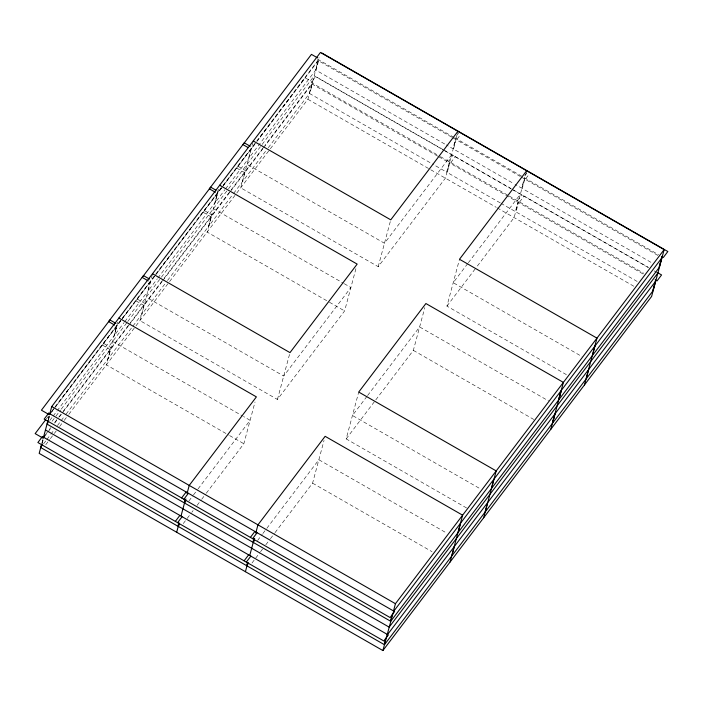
<?xml version="1.0" encoding="UTF-8"?>
<svg xmlns="http://www.w3.org/2000/svg" width="703" height="703" viewBox="0 0 703 703"><rect width="100%" height="100%" fill="white"/><g stroke="black" fill="none" stroke-linecap="round" stroke-linejoin="round"><path stroke-width="0.53" stroke-dasharray="3.52 2.64" d="M41.916 443.206L43.006 439.138M48.191 419.779L49.28 415.71M42.039 443.145L43.164 438.953M48.314 419.717L49.438 415.535M42.162 443.54L43.278 439.357M48.437 420.113L49.562 415.93M117.823 322.088L106.364 364.866L228.668 435.034M152.235 274.776L139.95 320.603L277.43 399.471L344.611 310.946L356.07 268.168M218.589 189.3L207.13 232.078L328.494 301.701M253.001 141.988L240.716 187.815L378.196 266.683L445.377 178.158L457.662 132.322M270.356 148.764L307.896 99.29L319.083 57.532M206.304 493.207L243.844 443.734L255.031 401.975M277.43 399.471L289.988 352.625M275.04 532.637L312.58 483.163L324.048 440.394M378.196 266.683L390.754 219.837M466.59 507.979L346.175 438.9L358.723 392.054M375.806 399.849L413.346 350.375L424.814 307.606M566.407 374.646L446.941 306.113L459.49 259.266M526.398 171.76L514.121 217.587L476.581 267.061M51.785 411.158L54.412 407.687M55.071 406.817L121.601 319.109M122.26 318.239L155.187 274.899M155.846 274.029L222.376 186.321M223.027 185.451L255.954 142.111M256.613 141.241L319.171 58.806M46.345 418.874L48.982 415.403M51.609 411.932L54.904 407.591M55.563 406.721L122.058 318.995M122.717 318.125L155.671 274.803M156.33 273.933L222.825 186.207M223.484 185.337L256.437 142.015M257.096 141.145L305.172 77.805L312.888 82.233L264.82 145.574M50.379 413.61L53.692 409.251M54.351 408.381L116.557 326.412L114.035 335.823L57.787 409.946M120.819 320.753L116.909 325.911L114.378 335.375L124.15 322.492M121.47 319.9L150.161 282.096M154.458 276.464L150.486 281.692L147.964 291.112L157.226 278.906M155.117 275.594L217.324 193.624L214.802 203.035L157.885 278.036M221.586 187.965L217.675 193.123L215.144 202.587L224.916 189.705M222.245 187.112L250.927 149.308M254.565 144.546L251.252 148.904L248.73 158.324L315.568 70.247L318.09 60.836L257.21 141.057M49.843 420.412L52.488 416.923M53.156 416.053L57.119 410.824M124.809 321.631L147.621 291.56M225.575 188.843L248.387 158.773M52.048 421.29L55.335 416.949M55.994 416.079L60.607 410.007M61.266 409.137L127.129 322.352M127.788 321.482L160.715 278.089M161.374 277.219L227.895 189.564M228.554 188.694L261.481 145.301M262.14 144.431L314.171 75.862L444.068 150.38M45.502 434.577L48.797 430.245M49.456 429.375L50.774 427.635M54.729 422.433L58.015 418.092M58.674 417.231L62.629 412.02M63.288 411.15L163.395 279.232M164.054 278.362L230.584 190.654M231.243 189.792L264.161 146.444M44.104 437.038L47.417 432.679M48.076 431.809L50.721 428.32M54.693 423.083L56.679 420.464M59.324 416.984L61.969 413.496M62.637 412.617L110.283 349.83L107.752 359.251L65.405 415.06M128.236 326.139L110.635 349.338L108.095 358.802L141.347 314.988M128.886 325.278L143.878 305.524M162.077 281.578L144.212 305.12L141.69 314.54L165.513 283.142M162.736 280.708L211.049 217.042L208.527 226.463L166.172 282.272M229.653 192.49L211.401 216.55L208.861 226.014L232.983 194.23M230.303 191.638L244.653 172.736M262.843 148.79L244.978 172.332L242.456 181.752L266.279 150.354M263.502 147.911L311.816 84.255L309.294 93.675L266.938 149.484M43.568 443.839L46.213 440.35M46.873 439.48L50.185 435.122M50.844 434.243L54.157 429.885M57.461 425.526L64.746 415.93M233.633 193.369L242.113 182.2M45.765 444.718L49.72 439.507M50.379 438.637L53.674 434.296M54.333 433.435L56.31 430.825M59.597 426.484L63.551 421.282M64.21 420.412L68.165 415.209M68.824 414.339L135.336 326.684M135.995 325.814L168.931 282.413M169.59 281.551L236.111 193.887M236.77 193.026L269.697 149.625M458.778 132.726L454.885 137.858L523.023 176.945M457.108 139.176L460.333 134.923M188.87 501.019L192.824 495.817M193.483 494.947L197.429 489.745M198.088 488.875L250.119 420.306L243.484 416.501M451.651 154.73L384.479 243.256L246.999 164.388M448.611 161.277L453.154 155.293M450.825 162.604L455.351 156.646M183.255 523.577L186.541 519.245M187.2 518.375L191.154 513.164M191.814 512.294L193.132 510.563M197.077 505.352L201.032 500.149M201.691 499.279L205.645 494.068M526.855 173.079L523.621 177.332L658.57 254.75M525.862 178.571L529.104 174.291M257.606 540.458L262.219 534.385M262.878 533.515L266.173 529.174M266.832 528.305L318.863 459.744L446.862 533.173M366.94 396.387L352.449 415.482L480.448 488.91M367.599 395.517L419.629 326.957L548.577 400.93M467.706 263.599L453.215 282.694L582.163 356.658M468.365 262.729L520.396 194.169M517.346 200.759L521.872 194.801M519.587 201.998L524.13 196.005M251.99 563.015L259.89 552.602M260.549 551.732L262.527 549.131M265.822 544.79L269.776 539.579M270.435 538.709L274.381 533.507M346.175 438.9L375.147 400.719M446.941 306.113L475.922 267.931M317.396 59.034L454.252 137.542M451.651 137.129L318.547 60.783L316.025 70.195L445.324 144.361M452.6 137.683L455.447 139.317L452.925 148.728L446.273 144.906M520.413 176.532L456.045 139.607L453.514 149.062L514.095 183.817M521.362 177.077L524.201 178.711L521.67 188.158L515.044 184.353M657.867 255.435L524.772 179.08L522.25 188.492L652.498 263.203M442.995 149.554L315.647 76.504L311.121 82.462L439.419 156.057M443.945 150.099L648.271 267.307M445.017 150.925L510.976 188.764M511.916 189.3L648.394 267.597M654.08 270.857L656.927 272.492M440.377 156.602L508.234 195.478M509.174 196.023L643.746 273.274M437.767 156.198L312.273 84.211L309.751 93.613L431.44 163.421M438.716 156.743L449.173 162.736L446.651 172.147L432.389 163.966M643.034 273.95L518.498 202.508L515.976 211.919L637.665 281.727M500.246 202.895L447.231 172.481L449.762 163.034L517.926 202.13L515.396 211.585L501.195 203.439M307.896 99.29L496.23 207.323M497.17 207.868L634.537 286.666M237.966 166.242L245.734 170.697M236.683 168.043L244.407 172.472M216.682 190.61L218.396 191.594M213.404 208.65L343.301 283.168M344.25 283.713L350.885 287.518L283.704 376.043L146.224 297.176M204.397 210.592L212.121 215.021M203.062 212.236L210.83 216.691M329.443 302.246L344.611 310.946M413.346 350.375L533.762 419.454M137.199 299.03L144.959 303.485M135.916 300.831L143.64 305.26M112.638 341.438L242.535 415.956M103.631 343.38L111.355 347.809M102.295 345.024L110.063 349.479M229.617 435.579L243.844 443.734M312.58 483.163L432.046 551.697"/><path stroke-width="1.05" d="M41.635 444.226L39.183 453.391L382.889 650.556L651.602 296.455L664.15 249.609L320.454 52.444L51.741 406.545L49.553 414.691M43.278 438.118L47.918 420.798M40.923 447.328L41.758 444.191M47.198 423.9L48.041 420.763M41.881 444.586L41.038 447.723L177.938 526.248L178.782 523.111M48.155 421.159L47.312 424.296L184.212 502.83L185.056 499.692M176.664 532.259L179.124 523.094M181.031 515.967L185.399 499.666M187.033 493.559L189.221 485.413L256.393 396.887L118.912 318.02M179.362 523.436L178.518 526.582L246.683 565.687L247.526 562.532M185.926 498.963L184.801 503.163L252.957 542.259L253.801 539.113M245.409 571.697L247.86 562.523M249.767 555.396L254.135 539.104M255.778 532.988L257.957 524.842L325.137 436.317L462.618 515.185L450.061 562.031M248.097 562.883L247.263 566.02L384.163 644.554L385.842 638.28M254.662 538.41L253.537 542.593L390.437 621.127L392.116 614.853M382.889 650.556L393.144 612.7M393.531 610.837L395.438 603.71L664.15 249.609M483.655 517.768L496.204 470.922L358.723 392.054L425.904 303.529L563.384 382.397L550.836 429.243M584.421 384.98L596.97 338.134L459.49 259.266L526.67 170.741M652.876 290.453L655.398 281.042M659.15 267.026L661.672 257.614M50.467 412.889L49.148 414.629L41.424 410.201L109.914 319.953L115.916 323.398M45.686 419.735L35.15 433.619L42.874 438.048L44.851 435.447M457.934 131.303L390.754 219.837L253.273 140.969M181.629 497.944L186.172 491.959M183.87 499.244L188.395 493.278M175.355 521.371L179.898 515.378M177.587 522.663L182.112 516.705M250.382 537.4L254.908 531.442M252.605 538.656L257.149 532.672M244.108 560.827L248.634 554.86M246.331 562.084L250.874 556.099M393.425 611.654L460.263 523.577M494.191 478.866L561.029 390.789L558.507 400.2L491.669 488.277M594.633 346.474L561.381 390.288L558.841 399.752L592.093 355.938M390.894 621.065L457.732 532.997M657.876 273.036L389.163 627.138L45.458 429.964M387.142 635.073L453.98 547.004M487.917 502.285L554.746 414.208L552.224 423.628L485.386 511.705M588.349 369.901L555.106 413.716L552.567 423.18L585.819 379.365M384.62 644.493L451.458 556.416M321.921 53.077L667.85 251.516L663.324 257.483L661.426 256.384M317.448 57.822L311.447 54.377L242.966 144.625L248.106 147.577M657.771 272.764L661.576 274.943L657.05 280.901L655.152 279.812M250.286 146.286L244.249 142.823L209.345 188.817L215.382 192.279M219.679 185.232L357.159 264.1L289.988 352.625L152.507 273.757M215.821 190.118L210.68 187.165L142.191 277.413L148.201 280.857M149.511 279.073L143.482 275.611L108.578 321.605L114.615 325.067M51.741 406.545L395.438 603.71M454.34 546.503L451.801 555.968L485.044 512.153L487.583 502.689L454.34 546.503M460.614 523.076L458.075 532.54L491.327 488.734L493.858 479.261L460.614 523.076M588.683 369.497L586.153 378.917L652.99 290.84L655.521 281.42L588.683 369.497M594.958 346.078L592.436 355.49L659.273 267.412L661.795 258.001L594.958 346.078M48.683 413.136L44.166 419.102L390.086 617.542L394.611 611.584L48.683 413.136M42.408 436.563L37.883 442.521L383.812 640.969L388.337 635.002L42.408 436.563"/></g></svg>
